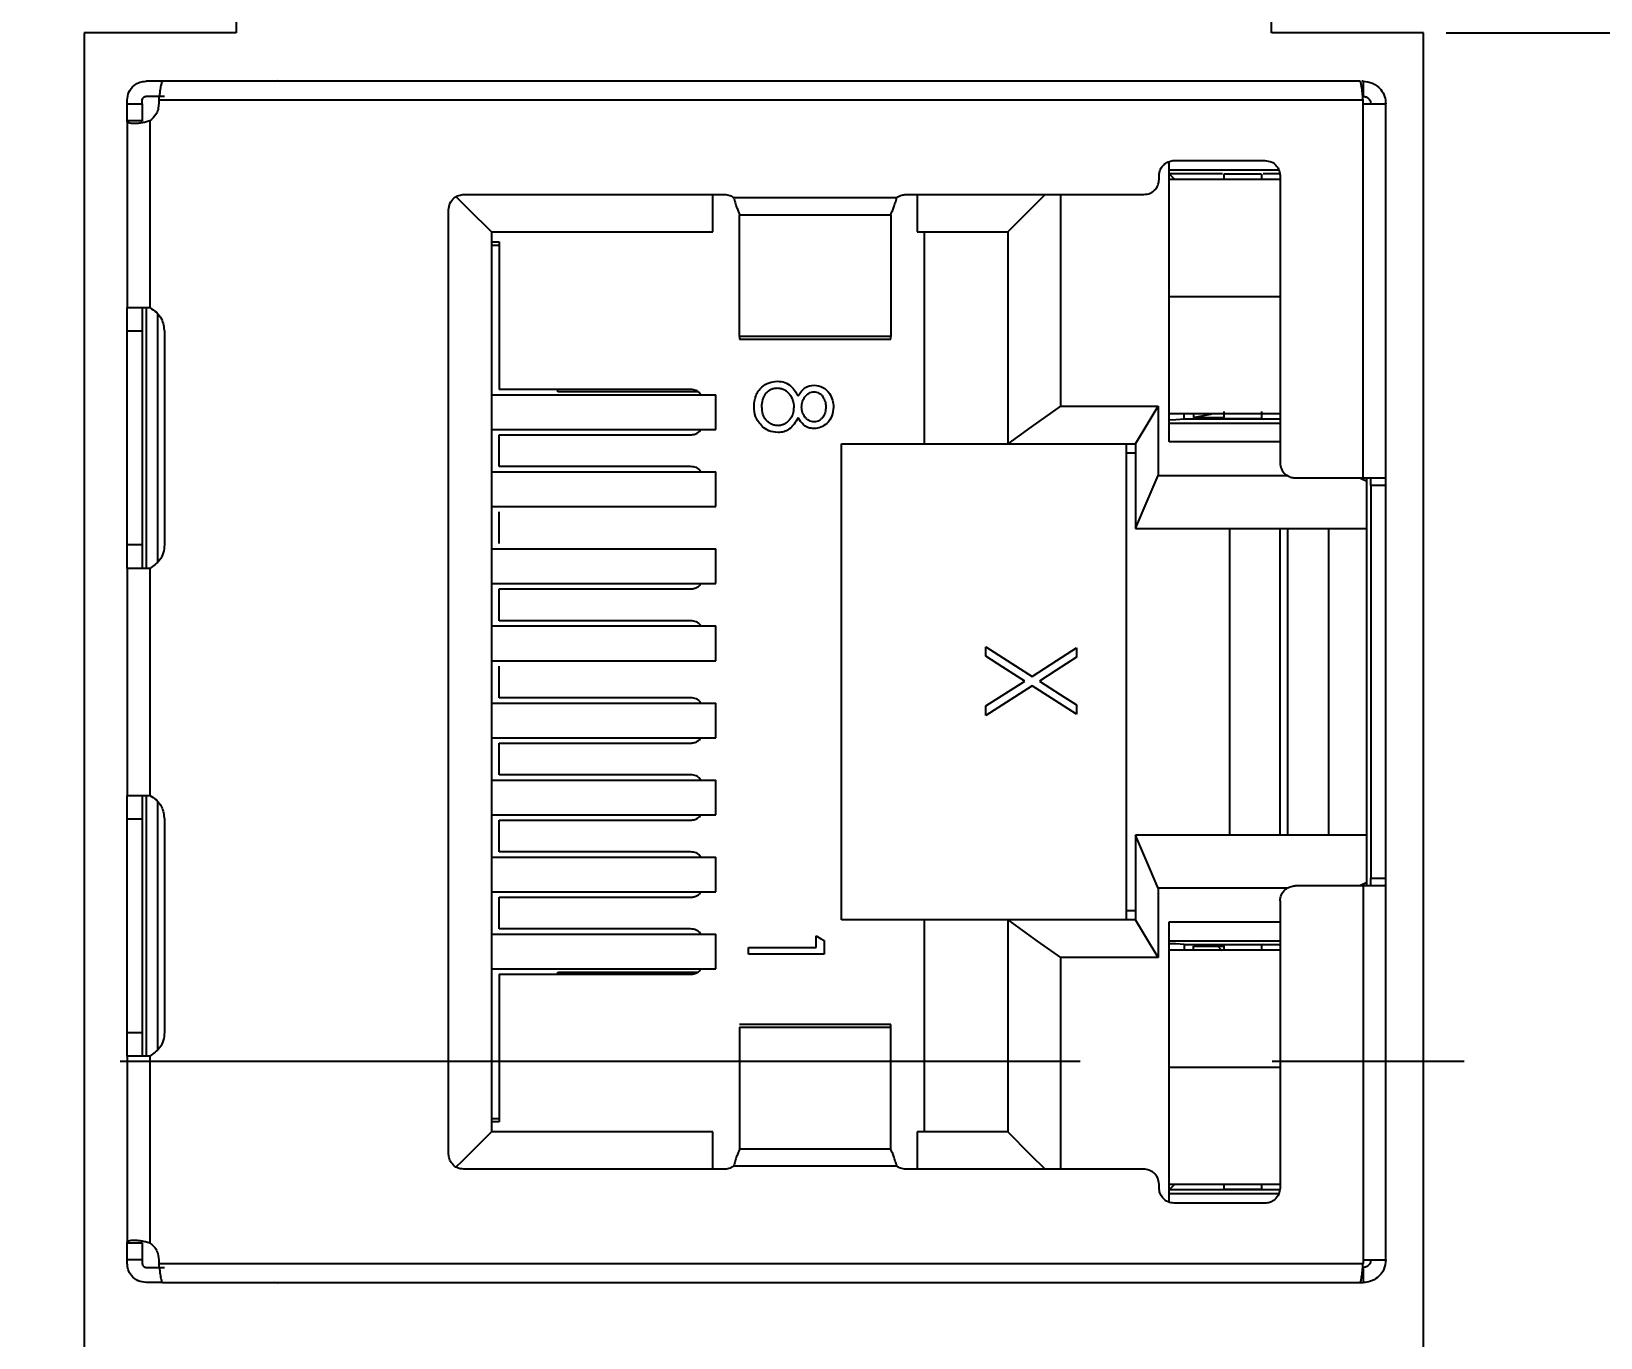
# Model space of a CAD drawing. Extents: x -151 to 841, y 0 to 594.
# Drawn here: x 702.1 to 722.87, y 293.34 to 310.63 of the extents above; entities that cross this region are included whole.
import ezdxf

# ---------------------------------------------------------------- set-up
doc = ezdxf.new("R2010")
doc.units = 0
doc.header["$PDSIZE"] = -1
doc.linetypes.add('CENTERX2', pattern=[20.32, 12.7, -2.54, 2.54, -2.54])
doc.layers.get('0').update_dxf_attribs({"linetype": 'CONTINUOUS'})
doc.layers.get('DEFPOINTS').update_dxf_attribs({"linetype": 'CONTINUOUS'})
doc.layers.add('$TD_AUDIT_GENERATED__25B7_', color=1, linetype='CENTERX2')
doc.layers.add('$TD_AUDIT_GENERATED__25B9_', color=3, linetype='CONTINUOUS')
doc.styles.add('$TD_AUDIT_GENERATED__25BE_', font='GOTHIC.TTF')
doc.dimstyles.new('$TD_AUDIT_GENERATED__25C0_', dxfattribs={"dimtxt": 4, "dimasz": 4, "dimexe": 0.5, "dimexo": 0.3, "dimgap": 1, "dimtad": 1, "dimtoh": 1, "dimdec": 1, "dimzin": 12, "dimtxsty": '$TD_AUDIT_GENERATED__25BE_', "dimcen": 0.09, "dimclrd": 3, "dimclre": 3, "dimclrt": 3, "dimazin": 3, "dimtm": 1e-09, "dimtfac": 1, "dimtdec": 1, "dimtofl": 0, "dimtmove": 0, "dimatfit": 3})

# ---------------------------------------------------------------- blocks, each defined once
blk = doc.blocks.new('*D138')
at = {"layer": '$TD_AUDIT_GENERATED__25B9_', "color": 3}
for p, q in [((718.814, 322.207), (767.028, 322.207)), ((766.528, 316.207), (766.528, 282.578)), ((720.825, 276.578), (767.028, 276.578))]:
    blk.add_line(p, q, dxfattribs=at)
for points in [[(765.528, 316.207), (767.528, 316.207), (766.528, 322.207)], [(765.528, 282.578), (767.528, 282.578), (766.528, 276.578)]]:
    blk.add_solid(points, dxfattribs=at)
at = {"layer": 'DEFPOINTS', "color": 0}
for p in [(718.514, 322.207), (720.525, 276.578), (766.528, 276.578)]:
    blk.add_point(p, dxfattribs=at)
at = {"layer": '$TD_AUDIT_GENERATED__25B9_', "color": 3, "insert": (762.377, 299.392), "char_height": 6, "attachment_point": 5, "rotation": 90, "style": '$TD_AUDIT_GENERATED__25BE_'}
blk.add_mtext('45.6', dxfattribs=at)
blk = doc.blocks.new('*D139')
at = {"layer": '$TD_AUDIT_GENERATED__25B9_', "color": 3}
for p, q in [((720.825, 310.607), (757.028, 310.607)), ((756.528, 304.607), (756.528, 282.578)), ((720.825, 276.578), (757.028, 276.578))]:
    blk.add_line(p, q, dxfattribs=at)
for points in [[(755.528, 304.607), (757.528, 304.607), (756.528, 310.607)], [(755.528, 282.578), (757.528, 282.578), (756.528, 276.578)]]:
    blk.add_solid(points, dxfattribs=at)
at = {"layer": 'DEFPOINTS', "color": 0}
for p in [(720.525, 310.607), (720.525, 276.578), (756.528, 276.578)]:
    blk.add_point(p, dxfattribs=at)
at = {"layer": '$TD_AUDIT_GENERATED__25B9_', "color": 3, "insert": (752.377, 293.593), "char_height": 6, "attachment_point": 5, "rotation": 90, "style": '$TD_AUDIT_GENERATED__25BE_'}
blk.add_mtext('34', dxfattribs=at)
blk = doc.blocks.new('*D140')
at = {"layer": '$TD_AUDIT_GENERATED__25B9_', "color": 3}
for p, q in [((740.3, 297), (747.028, 297)), ((746.528, 291), (746.528, 282.578)), ((720.825, 276.578), (747.028, 276.578))]:
    blk.add_line(p, q, dxfattribs=at)
for points in [[(745.528, 291), (747.528, 291), (746.528, 297)], [(745.528, 282.578), (747.528, 282.578), (746.528, 276.578)]]:
    blk.add_solid(points, dxfattribs=at)
at = {"layer": 'DEFPOINTS', "color": 0}
for p in [(740, 297), (720.525, 276.578), (746.528, 276.578)]:
    blk.add_point(p, dxfattribs=at)
at = {"layer": '$TD_AUDIT_GENERATED__25B9_', "color": 3, "insert": (742.377, 286.789), "char_height": 6, "attachment_point": 5, "rotation": 90, "style": '$TD_AUDIT_GENERATED__25BE_'}
blk.add_mtext('20.4', dxfattribs=at)

msp = doc.modelspace()

# ---------------------------------------------------------------- linework, layer by layer
at = {"layer": '$TD_AUDIT_GENERATED__25B7_'}
msp.add_line((622, 297), (740, 297), dxfattribs=at)
msp.add_circle((681, 297), 50, dxfattribs=at)
at = {"color": 7, "linetype": 'CONTINUOUS'}
for p, q in [((704.815, 322.207), (704.815, 310.607)), ((718.514, 310.607), (718.514, 322.207)), ((704.815, 310.607), (702.803, 310.607)), ((702.803, 310.607), (702.803, 276.578)), ((720.525, 310.607), (718.514, 310.607)), ((720.525, 276.578), (720.525, 310.607)), ((705.327, 309.968), (705.366, 309.978)), ((705.366, 309.978), (705.369, 309.968)), ((703.84, 309.968), (703.622, 309.968)), ((703.622, 309.768), (703.867, 309.768)), ((719.684, 309.968), (703.84, 309.968)), ((719.725, 309.968), (719.707, 309.968)), ((719.725, 309.968), (719.725, 309.768)), ((703.372, 309.668), (703.372, 309.718)), ((703.372, 309.668), (703.572, 309.668)), ((703.572, 309.668), (703.572, 309.718)), ((703.79, 309.718), (703.79, 309.668)), ((719.725, 309.718), (703.79, 309.718)), ((719.725, 304.718), (719.725, 309.718)), ((720.025, 304.718), (720.025, 309.668)), ((703.372, 309.442), (703.372, 306.971)), ((703.572, 309.442), (703.372, 309.442)), ((703.672, 309.442), (703.672, 306.971)), ((717.157, 305.193), (717.157, 308.905)), ((717.863, 308.743), (717.157, 308.743)), ((717.157, 308.743), (717.232, 308.668)), ((717.225, 308.918), (718.425, 308.918)), ((718.382, 308.738), (717.882, 308.738)), ((717.882, 308.738), (717.882, 308.668)), ((718.382, 308.738), (718.382, 308.668)), ((718.621, 308.743), (718.401, 308.743)), ((717.025, 308.668), (717.025, 308.718)), ((718.625, 308.668), (717.157, 308.668)), ((718.625, 308.718), (718.625, 304.918)), ((707.825, 308.468), (711.275, 308.468)), ((711.122, 307.973), (711.122, 308.468)), ((711.396, 308.427), (713.554, 308.427)), ((713.675, 308.468), (716.825, 308.468)), ((713.822, 308.468), (713.822, 307.973)), ((715.722, 308.468), (715.722, 305.668)), ((707.625, 295.768), (707.625, 308.268)), ((711.475, 308.201), (713.475, 308.201)), ((711.475, 306.59), (711.475, 308.201)), ((713.475, 308.201), (713.475, 306.59)), ((708.192, 307.973), (708.192, 296.063)), ((708.192, 307.973), (711.122, 307.973)), ((713.822, 307.973), (715.022, 307.973)), ((713.922, 305.168), (713.922, 307.973)), ((715.022, 307.973), (715.022, 305.168)), ((708.192, 307.843), (708.292, 307.843)), ((708.192, 307.798), (708.292, 307.798)), ((708.292, 307.843), (708.292, 305.888)), ((703.622, 306.971), (703.622, 303.52)), ((703.772, 306.891), (703.772, 303.606)), ((703.572, 306.658), (703.372, 306.658)), ((703.372, 303.833), (703.372, 306.658)), ((703.572, 306.658), (703.572, 303.833)), ((703.865, 306.658), (703.865, 303.833)), ((713.475, 306.59), (711.475, 306.59)), ((711.475, 306.552), (713.475, 306.552)), ((710.827, 305.888), (708.292, 305.888)), ((709.072, 305.858), (709.072, 305.888)), ((710.924, 305.858), (709.072, 305.858)), ((708.192, 305.818), (711.16, 305.818)), ((711.16, 305.358), (711.16, 305.818)), ((715.722, 305.668), (717.012, 305.668)), ((717.012, 305.668), (717.012, 304.748)), ((717.157, 305.568), (718.625, 305.568)), ((717.157, 305.444), (718.625, 305.444)), ((717.357, 305.493), (717.357, 305.568)), ((718.625, 305.493), (717.357, 305.493)), ((717.482, 305.568), (717.482, 305.518)), ((717.482, 305.518), (717.882, 305.518)), ((717.882, 305.598), (717.882, 305.498)), ((718.382, 305.498), (717.882, 305.498)), ((718.382, 305.598), (718.382, 305.498)), ((718.382, 305.502), (718.407, 305.493)), ((708.192, 305.358), (711.16, 305.358)), ((708.292, 304.868), (708.292, 305.288)), ((708.292, 305.288), (710.827, 305.288)), ((712.822, 305.168), (716.712, 305.168)), ((712.822, 298.868), (712.822, 305.168)), ((716.592, 298.868), (716.592, 305.168)), ((716.712, 305.043), (716.592, 305.043)), ((716.712, 305.168), (716.712, 304.048)), ((718.625, 305.193), (717.157, 305.193)), ((708.192, 304.798), (711.16, 304.798)), ((710.827, 304.868), (708.292, 304.868)), ((711.16, 304.338), (711.16, 304.798)), ((717.012, 304.748), (718.726, 304.748)), ((718.825, 304.718), (719.725, 304.718)), ((719.772, 299.318), (719.772, 304.718)), ((720.025, 304.618), (719.825, 304.618)), ((719.825, 304.618), (719.825, 299.418)), ((720.025, 299.418), (720.025, 304.618)), ((708.192, 304.338), (711.16, 304.338)), ((708.292, 303.848), (708.292, 304.268)), ((716.712, 304.048), (719.772, 304.048)), ((717.962, 299.988), (717.962, 304.048)), ((718.622, 304.048), (718.622, 299.988)), ((718.722, 304.048), (718.722, 299.988)), ((719.272, 299.988), (719.272, 304.048)), ((703.572, 303.833), (703.372, 303.833)), ((708.192, 303.778), (711.16, 303.778)), ((711.16, 303.318), (711.16, 303.778)), ((703.372, 303.52), (703.372, 300.516)), ((703.672, 303.52), (703.672, 300.516)), ((708.192, 303.318), (711.16, 303.318)), ((708.292, 302.828), (708.292, 303.248)), ((708.292, 303.248), (710.827, 303.248)), ((708.192, 302.758), (711.16, 302.758)), ((710.827, 302.828), (708.292, 302.828)), ((711.16, 302.298), (711.16, 302.758)), ((708.192, 302.298), (711.16, 302.298)), ((714.732, 302.358), (714.732, 302.483)), ((715.932, 302.467), (715.932, 302.343)), ((708.292, 301.808), (708.292, 302.228)), ((714.732, 301.699), (715.247, 302.029)), ((708.192, 301.738), (711.16, 301.738)), ((710.827, 301.808), (708.292, 301.808)), ((711.16, 301.278), (711.16, 301.738)), ((714.732, 301.575), (714.732, 301.699)), ((715.932, 301.715), (715.932, 301.59)), ((708.192, 301.278), (711.16, 301.278)), ((708.292, 300.788), (708.292, 301.208)), ((708.292, 301.208), (710.827, 301.208)), ((708.192, 300.718), (711.16, 300.718)), ((710.827, 300.788), (708.292, 300.788)), ((711.16, 300.258), (711.16, 300.718)), ((703.622, 300.516), (703.622, 297.065)), ((703.772, 300.436), (703.772, 297.151)), ((708.192, 300.258), (711.16, 300.258)), ((703.572, 300.203), (703.372, 300.203)), ((703.372, 297.378), (703.372, 300.203)), ((703.572, 300.203), (703.572, 297.378)), ((703.865, 300.203), (703.865, 297.378)), ((708.292, 299.768), (708.292, 300.188)), ((708.292, 300.188), (710.827, 300.188)), ((719.772, 299.988), (716.712, 299.988)), ((716.712, 299.988), (716.712, 298.868)), ((708.192, 299.698), (711.16, 299.698)), ((710.827, 299.768), (708.292, 299.768)), ((711.16, 299.238), (711.16, 299.698)), ((719.825, 299.418), (720.025, 299.418)), ((708.192, 299.238), (711.16, 299.238)), ((717.012, 299.288), (717.012, 298.368)), ((718.726, 299.288), (717.012, 299.288)), ((719.725, 299.318), (718.825, 299.318)), ((719.725, 299.318), (719.725, 294.318)), ((720.025, 294.368), (720.025, 299.318)), ((708.292, 298.748), (708.292, 299.168)), ((708.292, 299.168), (710.827, 299.168)), ((716.592, 298.993), (716.712, 298.993)), ((718.625, 299.118), (718.625, 295.318)), ((716.712, 298.868), (712.822, 298.868)), ((713.922, 296.063), (713.922, 298.868)), ((715.022, 298.868), (715.022, 296.063)), ((717.157, 298.844), (718.625, 298.844)), ((717.157, 295.133), (717.157, 298.844)), ((708.192, 298.678), (711.16, 298.678)), ((710.827, 298.748), (708.292, 298.748)), ((711.16, 298.218), (711.16, 298.678)), ((712.49, 298.502), (712.49, 298.656)), ((712.592, 298.597), (712.592, 298.412)), ((717.157, 298.592), (718.625, 298.592)), ((711.592, 298.502), (712.49, 298.502)), ((711.592, 298.412), (711.592, 298.502)), ((712.592, 298.412), (711.592, 298.412)), ((715.722, 298.368), (715.722, 295.568)), ((717.012, 298.368), (715.722, 298.368)), ((718.625, 298.468), (717.157, 298.468)), ((717.357, 298.543), (718.625, 298.543)), ((717.357, 298.543), (717.357, 298.468)), ((717.482, 298.518), (717.882, 298.518)), ((717.482, 298.468), (717.482, 298.518)), ((718.382, 298.538), (717.882, 298.538)), ((717.882, 298.538), (717.882, 298.468)), ((718.407, 298.543), (718.382, 298.534)), ((718.382, 298.538), (718.382, 298.468)), ((708.192, 298.218), (711.16, 298.218)), ((708.292, 298.148), (708.292, 296.193)), ((708.292, 298.148), (710.827, 298.148)), ((709.072, 298.178), (710.923, 298.178)), ((709.072, 298.148), (709.072, 298.178)), ((703.372, 297.378), (703.572, 297.378)), ((713.475, 297.484), (711.475, 297.484)), ((711.475, 297.446), (713.475, 297.446)), ((711.475, 297.446), (711.475, 295.835)), ((713.475, 295.835), (713.475, 297.446)), ((703.372, 297.065), (703.372, 294.594)), ((703.672, 297.065), (703.672, 294.594)), ((708.192, 296.238), (708.292, 296.238)), ((708.292, 296.193), (708.192, 296.193)), ((711.122, 296.063), (708.192, 296.063)), ((711.122, 295.568), (711.122, 296.063)), ((713.822, 296.063), (713.822, 295.568)), ((715.022, 296.063), (713.822, 296.063)), ((713.475, 295.835), (711.475, 295.835)), ((711.275, 295.568), (707.825, 295.568)), ((713.554, 295.609), (711.396, 295.609)), ((716.825, 295.568), (713.675, 295.568)), ((717.025, 295.318), (717.025, 295.368)), ((717.157, 295.368), (718.625, 295.368)), ((717.157, 295.293), (717.232, 295.368)), ((718.62, 295.293), (717.157, 295.293)), ((718.609, 295.244), (717.157, 295.244)), ((717.882, 295.368), (717.882, 295.298)), ((718.382, 295.298), (717.882, 295.298)), ((718.382, 295.368), (718.382, 295.298)), ((718.425, 295.118), (717.225, 295.118)), ((703.372, 294.594), (703.572, 294.594)), ((703.572, 294.368), (703.372, 294.368)), ((703.372, 294.318), (703.372, 294.368)), ((703.572, 294.368), (703.572, 294.318)), ((703.622, 294.268), (703.867, 294.268)), ((703.79, 294.368), (703.79, 294.318)), ((703.79, 294.318), (719.725, 294.318)), ((719.725, 294.268), (719.725, 294.068)), ((703.84, 294.068), (703.622, 294.068)), ((703.84, 294.068), (719.684, 294.068)), ((705.366, 294.058), (705.322, 294.069)), ((705.369, 294.068), (705.366, 294.058)), ((719.685, 294.068), (719.725, 294.068))]:
    msp.add_line(p, q, dxfattribs=at)
at = {"color": 8, "linetype": 'CONTINUOUS'}
for p, q in [((717.157, 307.118), (718.625, 307.118)), ((717.157, 296.918), (718.625, 296.918))]:
    msp.add_line(p, q, dxfattribs=at)
at = {"color": 7, "linetype": 'CONTINUOUS', "flags": 128}
for points in [[(718.609, 308.792), (718.081, 308.792), (717.157, 308.792)], [(707.727, 308.438), (707.884, 308.281), (708.192, 307.973)], [(715.517, 308.468), (715.33, 308.281), (715.022, 307.973)], [(715.722, 305.668), (715.33, 305.388), (715.022, 305.168)], [(716.712, 305.168), (716.88, 305.448), (717.012, 305.668)], [(717.357, 305.493), (717.245, 305.487), (717.157, 305.483)], [(717.482, 305.518), (717.706, 305.563), (717.732, 305.568)], [(716.712, 304.048), (716.88, 304.44), (717.012, 304.748)], [(719.682, 304.718), (719.706, 304.706), (719.772, 304.673)], [(714.732, 302.483), (715.075, 302.263), (715.344, 302.091)], [(715.247, 302.029), (714.959, 302.213), (714.732, 302.358)], [(715.344, 302.091), (715.674, 302.302), (715.932, 302.467)], [(715.932, 302.343), (715.657, 302.167), (715.442, 302.029)], [(715.344, 301.967), (715.002, 301.747), (714.732, 301.575)], [(715.932, 301.59), (715.603, 301.801), (715.344, 301.967)], [(715.442, 302.029), (715.716, 301.853), (715.932, 301.715)], [(717.012, 299.288), (716.844, 299.68), (716.712, 299.988)], [(719.772, 299.363), (719.688, 299.321), (719.682, 299.318)], [(715.022, 298.868), (715.414, 298.588), (715.722, 298.368)], [(717.012, 298.368), (716.844, 298.648), (716.712, 298.868)], [(712.49, 298.656), (712.547, 298.623), (712.592, 298.597)], [(717.357, 298.543), (717.245, 298.549), (717.157, 298.553)], [(717.803, 298.518), (717.848, 298.473), (717.853, 298.468)], [(708.192, 296.063), (707.8, 295.671), (707.727, 295.598)], [(715.517, 295.568), (715.33, 295.755), (715.022, 296.063)]]:
    msp.add_lwpolyline(points, dxfattribs=at)
at = {"color": 7, "linetype": 'CONTINUOUS'}
msp.add_circle((681, 297), 55, dxfattribs=at)
for points, knots in [([(703.372, 309.718), (703.377, 309.753), (703.386, 309.827), (703.454, 309.911), (703.538, 309.96), (703.595, 309.965), (703.622, 309.968)], [0, 0, 0, 0, 0.270261, 0.562433, 0.789736, 1, 1, 1, 1]), ([(703.572, 309.718), (703.573, 309.725), (703.575, 309.74), (703.589, 309.757), (703.605, 309.766), (703.617, 309.767), (703.622, 309.768)], [0, 0, 0, 0, 0.270264, 0.562437, 0.789753, 1, 1, 1, 1]), ([(703.84, 309.968), (703.836, 309.964), (703.828, 309.957), (703.815, 309.899), (703.803, 309.816), (703.794, 309.751), (703.79, 309.718)], [0, 0, 0, 0, 0.249996, 0.5, 0.749998, 1, 1, 1, 1]), ([(719.725, 309.718), (719.722, 309.751), (719.715, 309.816), (719.705, 309.899), (719.694, 309.957), (719.687, 309.964), (719.684, 309.968)], [0, 0, 0, 0, 0.250003, 0.5, 0.750004, 1, 1, 1, 1]), ([(719.725, 309.968), (719.768, 309.963), (719.856, 309.952), (719.957, 309.871), (720.015, 309.77), (720.022, 309.701), (720.025, 309.668)], [0, 0, 0, 0, 0.270261, 0.562426, 0.789737, 1, 1, 1, 1]), ([(719.725, 309.768), (719.739, 309.766), (719.769, 309.763), (719.803, 309.736), (719.822, 309.702), (719.824, 309.679), (719.825, 309.668)], [0, 0, 0, 0, 0.270256, 0.562417, 0.789736, 1, 1, 1, 1]), ([(703.372, 309.442), (703.372, 309.458), (703.372, 309.489), (703.372, 309.566), (703.372, 309.629), (703.372, 309.668)], [0, 0, 0, 0, 0.27707, 0.56225, 1, 1, 1, 1]), ([(703.572, 309.668), (703.572, 309.644), (703.572, 309.594), (703.572, 309.511), (703.572, 309.468), (703.572, 309.442)], [0, 0, 0, 0, 0.277079, 0.562257, 1, 1, 1, 1]), ([(703.79, 309.668), (703.788, 309.644), (703.784, 309.594), (703.749, 309.511), (703.701, 309.468), (703.672, 309.442)], [0, 0, 0, 0, 0.277078, 0.562253, 1, 1, 1, 1]), ([(719.725, 309.668), (719.768, 309.668), (719.856, 309.668), (719.957, 309.668), (720.015, 309.668), (720.022, 309.668), (720.025, 309.668)], [0, 0, 0, 0, 0.2702598, 0.562427, 0.7897315, 1, 1, 1, 1]), ([(703.672, 309.442), (703.653, 309.437), (703.614, 309.426), (703.557, 309.415), (703.505, 309.408), (703.459, 309.406), (703.421, 309.408), (703.393, 309.415), (703.376, 309.426), (703.373, 309.437), (703.372, 309.442)], [0, 0, 0, 0, 0.127444, 0.252803, 0.376758, 0.5, 0.623239, 0.747191, 0.872553, 1, 1, 1, 1]), ([(717.025, 308.718), (717.029, 308.746), (717.036, 308.805), (717.09, 308.872), (717.158, 308.911), (717.203, 308.916), (717.225, 308.918)], [0, 0, 0, 0, 0.270257, 0.562428, 0.789733, 1, 1, 1, 1]), ([(718.425, 308.918), (718.454, 308.914), (718.513, 308.907), (718.58, 308.853), (718.619, 308.786), (718.623, 308.74), (718.625, 308.718)], [0, 0, 0, 0, 0.270262, 0.562427, 0.789738, 1, 1, 1, 1]), ([(716.825, 308.468), (716.854, 308.472), (716.913, 308.479), (716.98, 308.533), (717.019, 308.6), (717.023, 308.646), (717.025, 308.668)], [0, 0, 0, 0, 0.270263, 0.562431, 0.789734, 1, 1, 1, 1]), ([(707.625, 308.268), (707.629, 308.296), (707.636, 308.355), (707.69, 308.422), (707.758, 308.461), (707.803, 308.466), (707.825, 308.468)], [0, 0, 0, 0, 0.27026, 0.562432, 0.789738, 1, 1, 1, 1]), ([(711.275, 308.468), (711.3, 308.466), (711.343, 308.462), (711.38, 308.438), (711.396, 308.427)], [0, 0, 0, 0, 0.559997, 1, 1, 1, 1]), ([(711.396, 308.427), (711.403, 308.405), (711.416, 308.361), (711.436, 308.299), (711.456, 308.246), (711.469, 308.221), (711.475, 308.209)], [0, 0, 0, 0, 0.249999, 0.499996, 0.749999, 1, 1, 1, 1]), ([(713.475, 308.209), (713.482, 308.221), (713.495, 308.246), (713.515, 308.299), (713.535, 308.361), (713.548, 308.405), (713.554, 308.427)], [0, 0, 0, 0, 0.249999, 0.500005, 0.750002, 1, 1, 1, 1]), ([(713.554, 308.427), (713.575, 308.44), (713.613, 308.463), (713.656, 308.467), (713.675, 308.468)], [0, 0, 0, 0, 0.560002, 1, 1, 1, 1]), ([(711.475, 308.209), (711.475, 308.207), (711.475, 308.204), (711.475, 308.202), (711.475, 308.201)], [0, 0, 0, 0, 0.560039, 1, 1, 1, 1]), ([(713.475, 308.201), (713.475, 308.202), (713.475, 308.205), (713.475, 308.208), (713.475, 308.209)], [0, 0, 0, 0, 0.560107, 1, 1, 1, 1]), ([(703.372, 306.971), (703.378, 306.971), (703.389, 306.971), (703.47, 306.971), (703.571, 306.971), (703.639, 306.971), (703.672, 306.971)], [0, 0, 0, 0, 0.27026, 0.56243, 0.789734, 1, 1, 1, 1]), ([(703.372, 306.658), (703.372, 306.693), (703.372, 306.766), (703.372, 306.885), (703.372, 306.938), (703.372, 306.971)], [0, 0, 0, 0, 0.276127, 0.562977, 1, 1, 1, 1]), ([(703.572, 306.971), (703.572, 306.952), (703.572, 306.914), (703.572, 306.808), (703.572, 306.714), (703.572, 306.658)], [0, 0, 0, 0, 0.276126, 0.562976, 1, 1, 1, 1]), ([(703.672, 306.971), (703.703, 306.952), (703.764, 306.914), (703.844, 306.808), (703.857, 306.714), (703.865, 306.658)], [0, 0, 0, 0, 0.2761262, 0.5629767, 1, 1, 1, 1]), ([(711.475, 306.59), (711.475, 306.578), (711.475, 306.556), (711.475, 306.553), (711.475, 306.552)], [0, 0, 0, 0, 0.56, 1, 1, 1, 1]), ([(713.475, 306.552), (713.475, 306.554), (713.475, 306.558), (713.475, 306.58), (713.475, 306.59)], [0, 0, 0, 0, 0.560006, 1, 1, 1, 1]), ([(710.967, 305.818), (710.957, 305.829), (710.938, 305.852), (710.891, 305.881), (710.851, 305.885), (710.827, 305.888)], [0, 0, 0, 0, 0.27204, 0.548974, 1, 1, 1, 1]), ([(711.667, 305.66), (711.67, 305.708), (711.676, 305.805), (711.757, 305.917), (711.862, 305.985), (711.938, 305.994), (711.975, 305.998)], [0, 0, 0, 0, 0.280543, 0.559266, 0.77981, 1, 1, 1, 1]), ([(711.769, 305.659), (711.772, 305.691), (711.776, 305.751), (711.809, 305.82), (711.847, 305.863), (711.884, 305.888), (711.926, 305.904), (711.957, 305.907), (711.972, 305.908)], [0, 0, 0, 0, 0.267067, 0.49896, 0.624005, 0.744561, 0.867675, 1, 1, 1, 1]), ([(711.972, 305.908), (711.988, 305.907), (712.018, 305.904), (712.061, 305.888), (712.101, 305.862), (712.144, 305.818), (712.184, 305.748), (712.19, 305.686), (712.192, 305.653)], [0, 0, 0, 0, 0.124054, 0.244836, 0.368357, 0.500251, 0.737751, 1, 1, 1, 1]), ([(711.975, 305.998), (712.009, 305.995), (712.076, 305.988), (712.179, 305.921), (712.223, 305.846), (712.249, 305.801)], [0, 0, 0, 0, 0.280004, 0.559881, 1, 1, 1, 1]), ([(712.249, 305.801), (712.278, 305.845), (712.329, 305.924), (712.421, 305.94), (712.461, 305.947)], [0, 0, 0, 0, 0.560092, 1, 1, 1, 1]), ([(712.295, 305.655), (712.297, 305.68), (712.302, 305.727), (712.338, 305.792), (712.382, 305.834), (712.426, 305.854), (712.449, 305.856), (712.46, 305.857)], [0, 0, 0, 0, 0.256132, 0.500147, 0.761362, 0.880355, 1, 1, 1, 1]), ([(712.46, 305.857), (712.471, 305.856), (712.494, 305.854), (712.525, 305.841), (712.554, 305.82), (712.584, 305.785), (712.61, 305.731), (712.614, 305.684), (712.615, 305.659)], [0, 0, 0, 0, 0.1217691, 0.240883, 0.3648486, 0.5003654, 0.7307349, 1, 1, 1, 1]), ([(712.461, 305.947), (712.501, 305.94), (712.582, 305.926), (712.665, 305.843), (712.71, 305.749), (712.716, 305.686), (712.718, 305.654)], [0, 0, 0, 0, 0.278851, 0.558463, 0.77916, 1, 1, 1, 1]), ([(711.777, 305.394), (711.74, 305.438), (711.674, 305.515), (711.669, 305.615), (711.667, 305.66)], [0, 0, 0, 0, 0.557759, 1, 1, 1, 1]), ([(711.982, 305.408), (711.967, 305.41), (711.937, 305.412), (711.894, 305.428), (711.856, 305.453), (711.813, 305.494), (711.776, 305.564), (711.772, 305.626), (711.769, 305.659)], [0, 0, 0, 0, 0.1247403, 0.2457183, 0.369033, 0.5004621, 0.7284701, 1, 1, 1, 1]), ([(712.192, 305.653), (712.189, 305.622), (712.184, 305.563), (712.145, 305.496), (712.104, 305.454), (712.067, 305.429), (712.026, 305.413), (711.997, 305.41), (711.982, 305.408)], [0, 0, 0, 0, 0.256992, 0.499275, 0.631013, 0.754426, 0.87536, 1, 1, 1, 1]), ([(712.462, 305.46), (712.45, 305.461), (712.427, 305.463), (712.394, 305.476), (712.364, 305.496), (712.332, 305.53), (712.302, 305.583), (712.297, 305.631), (712.295, 305.655)], [0, 0, 0, 0, 0.126236, 0.24777, 0.370671, 0.500808, 0.739957, 1, 1, 1, 1]), ([(712.718, 305.654), (712.714, 305.614), (712.705, 305.534), (712.639, 305.44), (712.552, 305.382), (712.49, 305.374), (712.459, 305.37)], [0, 0, 0, 0, 0.279956, 0.559714, 0.779962, 1, 1, 1, 1]), ([(712.615, 305.659), (712.614, 305.633), (712.611, 305.587), (712.587, 305.531), (712.557, 305.497), (712.529, 305.476), (712.497, 305.463), (712.474, 305.461), (712.462, 305.46)], [0, 0, 0, 0, 0.273988, 0.498562, 0.631239, 0.754315, 0.874763, 1, 1, 1, 1]), ([(712.249, 305.512), (712.215, 305.455), (712.167, 305.376), (712.06, 305.324), (712.009, 305.321), (711.984, 305.319)], [0, 0, 0, 0, 0.558299, 0.779111, 1, 1, 1, 1]), ([(712.459, 305.37), (712.434, 305.372), (712.384, 305.377), (712.305, 305.424), (712.271, 305.479), (712.249, 305.512)], [0, 0, 0, 0, 0.280137, 0.560241, 1, 1, 1, 1]), ([(710.827, 305.288), (710.842, 305.289), (710.873, 305.292), (710.924, 305.312), (710.951, 305.341), (710.967, 305.358)], [0, 0, 0, 0, 0.28694, 0.567557, 1, 1, 1, 1]), ([(711.984, 305.319), (711.941, 305.323), (711.865, 305.33), (711.804, 305.375), (711.777, 305.394)], [0, 0, 0, 0, 0.559373, 1, 1, 1, 1]), ([(710.967, 304.798), (710.957, 304.809), (710.938, 304.832), (710.891, 304.861), (710.851, 304.865), (710.827, 304.868)], [0, 0, 0, 0, 0.27204, 0.548974, 1, 1, 1, 1]), ([(718.625, 304.918), (718.629, 304.89), (718.636, 304.831), (718.69, 304.764), (718.758, 304.725), (718.803, 304.72), (718.825, 304.718)], [0, 0, 0, 0, 0.2702574, 0.5624283, 0.7897324, 1, 1, 1, 1]), ([(719.725, 304.718), (719.768, 304.718), (719.856, 304.718), (719.957, 304.718), (720.015, 304.718), (720.022, 304.718), (720.025, 304.718)], [0, 0, 0, 0, 0.2702598, 0.562427, 0.7897315, 1, 1, 1, 1]), ([(719.825, 304.618), (719.825, 304.632), (719.825, 304.662), (719.825, 304.695), (719.825, 304.715), (719.825, 304.717), (719.825, 304.718)], [0, 0, 0, 0, 0.270261, 0.562436, 0.789753, 1, 1, 1, 1]), ([(720.025, 304.618), (720.025, 304.632), (720.025, 304.662), (720.025, 304.695), (720.025, 304.715), (720.025, 304.717), (720.025, 304.718)], [0, 0, 0, 0, 0.270261, 0.562436, 0.789753, 1, 1, 1, 1]), ([(703.372, 303.52), (703.372, 303.539), (703.372, 303.577), (703.372, 303.683), (703.372, 303.777), (703.372, 303.833)], [0, 0, 0, 0, 0.276126, 0.562976, 1, 1, 1, 1]), ([(703.572, 303.833), (703.572, 303.798), (703.572, 303.725), (703.572, 303.606), (703.572, 303.553), (703.572, 303.52)], [0, 0, 0, 0, 0.276127, 0.562979, 1, 1, 1, 1]), ([(703.865, 303.833), (703.862, 303.798), (703.855, 303.725), (703.797, 303.606), (703.719, 303.553), (703.672, 303.52)], [0, 0, 0, 0, 0.276125, 0.562976, 1, 1, 1, 1]), ([(703.672, 303.52), (703.63, 303.52), (703.541, 303.52), (703.441, 303.52), (703.382, 303.52), (703.376, 303.52), (703.372, 303.52)], [0, 0, 0, 0, 0.2702623, 0.5624312, 0.7897326, 1, 1, 1, 1]), ([(710.827, 303.248), (710.842, 303.249), (710.873, 303.252), (710.924, 303.272), (710.951, 303.301), (710.967, 303.318)], [0, 0, 0, 0, 0.28694, 0.567557, 1, 1, 1, 1]), ([(710.967, 302.758), (710.957, 302.769), (710.938, 302.792), (710.891, 302.821), (710.851, 302.825), (710.827, 302.828)], [0, 0, 0, 0, 0.27204, 0.548975, 1, 1, 1, 1]), ([(710.967, 301.738), (710.957, 301.749), (710.938, 301.772), (710.891, 301.801), (710.851, 301.805), (710.827, 301.808)], [0, 0, 0, 0, 0.27204, 0.548974, 1, 1, 1, 1]), ([(710.827, 301.208), (710.842, 301.209), (710.873, 301.212), (710.924, 301.232), (710.951, 301.261), (710.967, 301.278)], [0, 0, 0, 0, 0.28694, 0.567556, 1, 1, 1, 1]), ([(710.967, 300.718), (710.957, 300.729), (710.938, 300.752), (710.891, 300.781), (710.851, 300.785), (710.827, 300.788)], [0, 0, 0, 0, 0.27204, 0.548974, 1, 1, 1, 1]), ([(703.372, 300.516), (703.378, 300.516), (703.389, 300.516), (703.47, 300.516), (703.571, 300.516), (703.639, 300.516), (703.672, 300.516)], [0, 0, 0, 0, 0.27026, 0.56243, 0.789734, 1, 1, 1, 1]), ([(703.372, 300.203), (703.372, 300.238), (703.372, 300.311), (703.372, 300.43), (703.372, 300.483), (703.372, 300.516)], [0, 0, 0, 0, 0.276127, 0.562978, 1, 1, 1, 1]), ([(703.572, 300.516), (703.572, 300.497), (703.572, 300.459), (703.572, 300.353), (703.572, 300.259), (703.572, 300.203)], [0, 0, 0, 0, 0.276126, 0.562975, 1, 1, 1, 1]), ([(703.672, 300.516), (703.703, 300.497), (703.764, 300.459), (703.844, 300.353), (703.857, 300.259), (703.865, 300.203)], [0, 0, 0, 0, 0.276126, 0.562976, 1, 1, 1, 1]), ([(710.827, 300.188), (710.842, 300.189), (710.873, 300.192), (710.924, 300.212), (710.951, 300.241), (710.967, 300.258)], [0, 0, 0, 0, 0.28694, 0.567557, 1, 1, 1, 1]), ([(710.967, 299.698), (710.957, 299.709), (710.938, 299.732), (710.891, 299.761), (710.851, 299.765), (710.827, 299.768)], [0, 0, 0, 0, 0.272039, 0.548974, 1, 1, 1, 1]), ([(719.825, 299.318), (719.825, 299.32), (719.825, 299.323), (719.825, 299.35), (719.825, 299.384), (719.825, 299.407), (719.825, 299.418)], [0, 0, 0, 0, 0.270253, 0.562431, 0.789737, 1, 1, 1, 1]), ([(720.025, 299.318), (720.025, 299.32), (720.025, 299.323), (720.025, 299.35), (720.025, 299.384), (720.025, 299.407), (720.025, 299.418)], [0, 0, 0, 0, 0.270253, 0.562431, 0.789737, 1, 1, 1, 1]), ([(710.827, 299.168), (710.842, 299.169), (710.873, 299.172), (710.924, 299.192), (710.951, 299.221), (710.967, 299.238)], [0, 0, 0, 0, 0.28694, 0.567556, 1, 1, 1, 1]), ([(718.625, 299.118), (718.629, 299.146), (718.636, 299.205), (718.69, 299.272), (718.758, 299.311), (718.803, 299.316), (718.825, 299.318)], [0, 0, 0, 0, 0.270258, 0.562428, 0.789733, 1, 1, 1, 1]), ([(720.025, 299.318), (720.02, 299.318), (720.009, 299.318), (719.928, 299.318), (719.827, 299.318), (719.758, 299.318), (719.725, 299.318)], [0, 0, 0, 0, 0.27026, 0.56243, 0.789738, 1, 1, 1, 1]), ([(710.967, 298.678), (710.957, 298.689), (710.938, 298.712), (710.891, 298.741), (710.851, 298.745), (710.827, 298.748)], [0, 0, 0, 0, 0.272039, 0.548974, 1, 1, 1, 1]), ([(710.827, 298.148), (710.842, 298.149), (710.873, 298.152), (710.924, 298.172), (710.951, 298.201), (710.967, 298.218)], [0, 0, 0, 0, 0.28694, 0.567557, 1, 1, 1, 1]), ([(703.372, 297.065), (703.372, 297.084), (703.372, 297.122), (703.372, 297.228), (703.372, 297.322), (703.372, 297.378)], [0, 0, 0, 0, 0.276126, 0.562975, 1, 1, 1, 1]), ([(703.572, 297.378), (703.572, 297.343), (703.572, 297.27), (703.572, 297.151), (703.572, 297.098), (703.572, 297.065)], [0, 0, 0, 0, 0.276127, 0.562978, 1, 1, 1, 1]), ([(703.865, 297.378), (703.862, 297.343), (703.855, 297.27), (703.797, 297.151), (703.719, 297.098), (703.672, 297.065)], [0, 0, 0, 0, 0.276125, 0.562975, 1, 1, 1, 1]), ([(713.475, 297.446), (713.475, 297.458), (713.475, 297.48), (713.475, 297.483), (713.475, 297.484)], [0, 0, 0, 0, 0.56, 1, 1, 1, 1]), ([(703.672, 297.065), (703.63, 297.065), (703.541, 297.065), (703.441, 297.065), (703.382, 297.065), (703.376, 297.065), (703.372, 297.065)], [0, 0, 0, 0, 0.2702623, 0.5624312, 0.7897326, 1, 1, 1, 1]), ([(707.825, 295.568), (707.797, 295.572), (707.738, 295.579), (707.671, 295.633), (707.632, 295.7), (707.627, 295.746), (707.625, 295.768)], [0, 0, 0, 0, 0.270263, 0.56243, 0.789736, 1, 1, 1, 1]), ([(711.475, 295.827), (711.469, 295.815), (711.456, 295.79), (711.436, 295.737), (711.416, 295.675), (711.403, 295.631), (711.396, 295.609)], [0, 0, 0, 0, 0.249999, 0.500002, 0.749999, 1, 1, 1, 1]), ([(711.475, 295.835), (711.475, 295.834), (711.475, 295.831), (711.475, 295.828), (711.475, 295.827)], [0, 0, 0, 0, 0.560093, 1, 1, 1, 1]), ([(713.475, 295.827), (713.475, 295.829), (713.475, 295.832), (713.475, 295.834), (713.475, 295.835)], [0, 0, 0, 0, 0.5600514, 1, 1, 1, 1]), ([(713.554, 295.609), (713.548, 295.631), (713.535, 295.675), (713.515, 295.737), (713.495, 295.79), (713.482, 295.815), (713.475, 295.827)], [0, 0, 0, 0, 0.249999, 0.499997, 0.750002, 1, 1, 1, 1]), ([(711.396, 295.609), (711.375, 295.596), (711.338, 295.573), (711.294, 295.569), (711.275, 295.568)], [0, 0, 0, 0, 0.559996, 1, 1, 1, 1]), ([(713.675, 295.568), (713.651, 295.57), (713.607, 295.574), (713.57, 295.598), (713.554, 295.609)], [0, 0, 0, 0, 0.560004, 1, 1, 1, 1]), ([(717.025, 295.368), (717.022, 295.396), (717.014, 295.455), (716.96, 295.522), (716.893, 295.561), (716.847, 295.566), (716.825, 295.568)], [0, 0, 0, 0, 0.270264, 0.562436, 0.789742, 1, 1, 1, 1]), ([(717.225, 295.118), (717.197, 295.122), (717.138, 295.129), (717.071, 295.183), (717.032, 295.25), (717.027, 295.296), (717.025, 295.318)], [0, 0, 0, 0, 0.2702633, 0.5624304, 0.789736, 1, 1, 1, 1]), ([(718.625, 295.318), (718.622, 295.29), (718.614, 295.231), (718.56, 295.164), (718.493, 295.125), (718.447, 295.12), (718.425, 295.118)], [0, 0, 0, 0, 0.27026, 0.56243, 0.789733, 1, 1, 1, 1]), ([(703.372, 294.594), (703.373, 294.599), (703.376, 294.61), (703.393, 294.621), (703.421, 294.628), (703.459, 294.63), (703.505, 294.628), (703.557, 294.621), (703.614, 294.61), (703.653, 294.599), (703.672, 294.594)], [0, 0, 0, 0, 0.127447, 0.252809, 0.376761, 0.5, 0.623242, 0.747196, 0.872556, 1, 1, 1, 1]), ([(703.372, 294.368), (703.372, 294.392), (703.372, 294.442), (703.372, 294.525), (703.372, 294.568), (703.372, 294.594)], [0, 0, 0, 0, 0.277077, 0.562255, 1, 1, 1, 1]), ([(703.572, 294.594), (703.572, 294.578), (703.572, 294.547), (703.572, 294.47), (703.572, 294.407), (703.572, 294.368)], [0, 0, 0, 0, 0.277072, 0.562252, 1, 1, 1, 1]), ([(703.672, 294.594), (703.691, 294.578), (703.73, 294.547), (703.778, 294.47), (703.786, 294.407), (703.79, 294.368)], [0, 0, 0, 0, 0.277076, 0.562252, 1, 1, 1, 1]), ([(703.622, 294.068), (703.587, 294.072), (703.513, 294.082), (703.429, 294.149), (703.381, 294.233), (703.375, 294.291), (703.372, 294.318)], [0, 0, 0, 0, 0.270262, 0.562427, 0.789736, 1, 1, 1, 1]), ([(703.572, 294.318), (703.573, 294.311), (703.575, 294.296), (703.589, 294.279), (703.605, 294.27), (703.617, 294.269), (703.622, 294.268)], [0, 0, 0, 0, 0.270264, 0.562436, 0.789753, 1, 1, 1, 1]), ([(703.79, 294.318), (703.794, 294.285), (703.803, 294.22), (703.815, 294.137), (703.828, 294.079), (703.836, 294.072), (703.84, 294.068)], [0, 0, 0, 0, 0.250002, 0.5, 0.750004, 1, 1, 1, 1]), ([(719.684, 294.068), (719.687, 294.072), (719.694, 294.079), (719.705, 294.137), (719.715, 294.22), (719.722, 294.285), (719.725, 294.318)], [0, 0, 0, 0, 0.249996, 0.499999, 0.749998, 1, 1, 1, 1]), ([(719.725, 294.368), (719.768, 294.368), (719.856, 294.368), (719.957, 294.368), (720.015, 294.368), (720.022, 294.368), (720.025, 294.368)], [0, 0, 0, 0, 0.2702598, 0.562427, 0.7897315, 1, 1, 1, 1]), ([(719.825, 294.368), (719.824, 294.354), (719.82, 294.324), (719.793, 294.291), (719.759, 294.271), (719.736, 294.269), (719.725, 294.268)], [0, 0, 0, 0, 0.270262, 0.562436, 0.789753, 1, 1, 1, 1]), ([(720.025, 294.368), (720.02, 294.325), (720.009, 294.237), (719.928, 294.136), (719.827, 294.078), (719.758, 294.071), (719.725, 294.068)], [0, 0, 0, 0, 0.270262, 0.562429, 0.789739, 1, 1, 1, 1])]:
    msp.add_open_spline(points, degree=3, knots=knots, dxfattribs=at)

# ---------------------------------------------------------------- dimensions: what is measured, and where the dimension line sits
at = {"layer": '$TD_AUDIT_GENERATED__25B9_'}
for base, p1, picture, middle in [((766.528, 276.578), (718.514, 322.207), '*D138', (766.528, 299.392)), ((756.528, 276.578), (720.525, 310.607), '*D139', (756.528, 293.593))]:
    dim = msp.add_linear_dim(base=base, p1=p1, p2=(720.525, 276.578), angle=90, dimstyle='$TD_AUDIT_GENERATED__25C0_', override={"dimtxt": 6, "dimasz": 6, "dimtmove": 0}, dxfattribs=at)
    dim.commit()
    dim.dimension.update_dxf_attribs({"geometry": picture, "text_midpoint": middle, "dimtype": 160})
dim = msp.add_linear_dim(base=(746.528, 276.578), p1=(740, 297), p2=(720.525, 276.578), angle=90, dimstyle='$TD_AUDIT_GENERATED__25C0_', override={"dimtxt": 6, "dimasz": 6, "dimtmove": 0}, dxfattribs=at)
dim.commit()
dim.dimension.update_dxf_attribs({"geometry": '*D140', "text_midpoint": (742.377, 286.789)})

doc.saveas('drawing.dxf')
